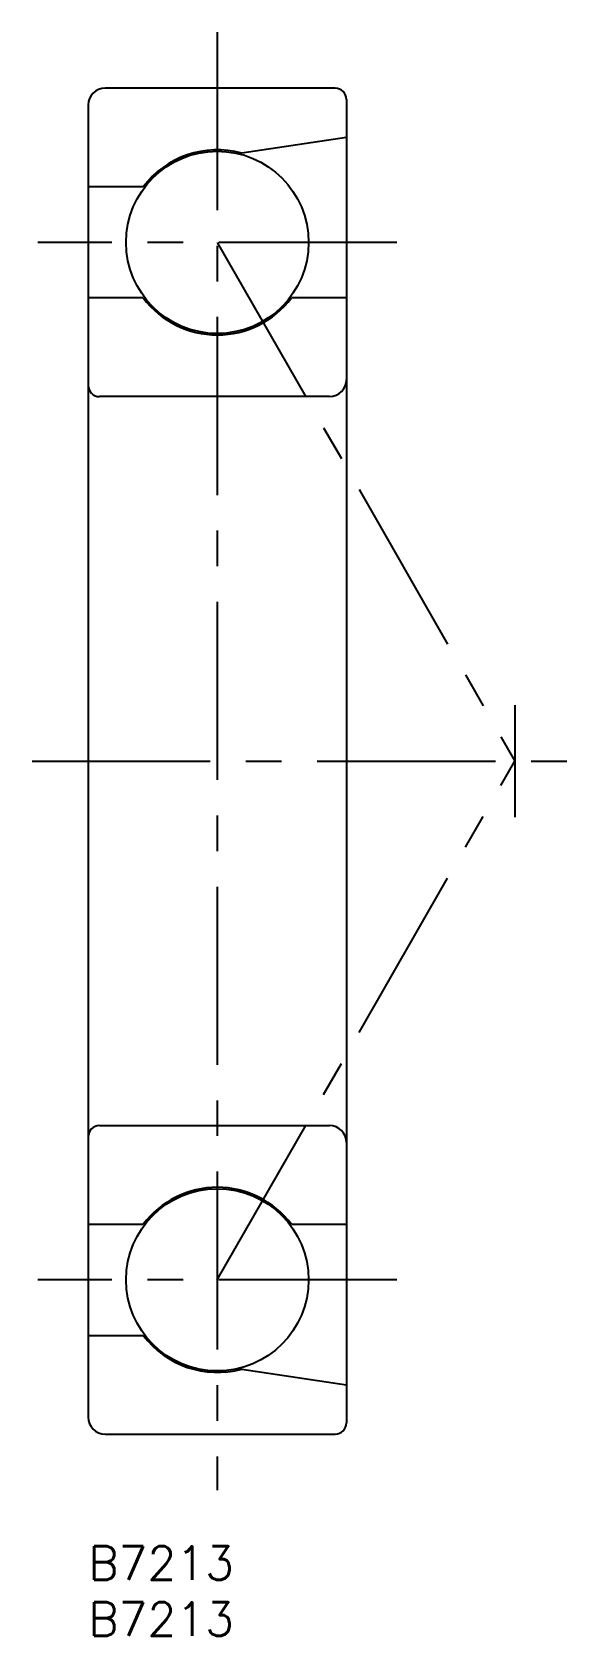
# Model space of a CAD drawing. Extents: x -5 to 43, y -8 to 135.
import ezdxf

# ---------------------------------------------------------------- set-up
doc = ezdxf.new("R2010")
doc.units = 0
doc.header["$LTSCALE"] = 0.5
doc.linetypes.add('CENTER', pattern=[50.8, 31.75, -6.35, 6.35, -6.35])
for name, color, linetype in [('MSM_CENTER', 1, 'CENTER'), ('MSM_CONTINUOUS', 7, 'CONTINUOUS'), ('MSM_PART_NUMBER', 7, 'CONTINUOUS')]:
    doc.layers.add(name, color=color, linetype=linetype)
doc.styles.get("Standard").update_dxf_attribs({"font": 'txt.shx', "height": 3, "bigfont": 'bigfont.shx'})

msp = doc.modelspace()

# ---------------------------------------------------------------- linework, layer by layer
at = {"layer": 'MSM_CENTER'}
for p, q in [((11.5, 135), (11.5, 5)), ((27.5, 116.25), (-4.5, 116.25)), ((11.5, 116.25), (38, 70)), ((38, 75), (38, 65)), ((-5, 70), (43, 70)), ((11.5, 23.75), (38, 70)), ((27.5, 23.75), (-4.5, 23.75))]:
    msp.add_line(p, q, dxfattribs=at)
at = {"layer": 'MSM_CONTINUOUS'}
for p, q in [((22, 130), (1.5, 130)), ((23, 129), (23, 11)), ((0, 128.5), (0, 11.5)), ((23, 125.603438), (13.676169, 124.207813)), ((4.9, 121.2), (0, 121.2)), ((4.9, 111.3), (0, 111.3)), ((23, 111.3), (18.1, 111.3)), ((21.5, 102.5), (1, 102.5)), ((1, 37.5), (21.5, 37.5)), ((0, 28.7), (4.9, 28.7)), ((18.1, 28.7), (23, 28.7)), ((0, 18.8), (4.9, 18.8)), ((13.676169, 15.792187), (23, 14.396562)), ((1.5, 10), (22, 10))]:
    msp.add_line(p, q, dxfattribs=at)
for centre in [(11.5, 116.25), (11.5, 23.75)]:
    msp.add_circle(centre, 8.12625, dxfattribs=at)
for centre, radius, start, end in [((1.5, 128.5), 1.5, 90, 180), ((22, 129), 1, 0, 90), ((11.5, 116.25), 8.25, 74.70564117, 143.13010235), ((11.5, 116.25), 8.25, 216.86989765, 323.13010235), ((1, 103.5), 1, 180, 270), ((21.5, 104), 1.5, 270, 0), ((1, 36.5), 1, 90, 180), ((21.5, 36), 1.5, 360, 90), ((11.5, 23.75), 8.25, 36.86989765, 143.13010235), ((11.5, 23.75), 8.25, 216.86989765, 285.29435883), ((1.5, 11.5), 1.5, 180, 270), ((22, 11), 1, 270, 0)]:
    msp.add_arc(centre, radius, start, end, dxfattribs=at)

# ---------------------------------------------------------------- texts
at = {"layer": 'MSM_PART_NUMBER'}
for p in [(0, -3), (0, -8)]:
    msp.add_text('B7213', height=3, dxfattribs=at).set_placement(p)

doc.saveas('drawing.dxf')
